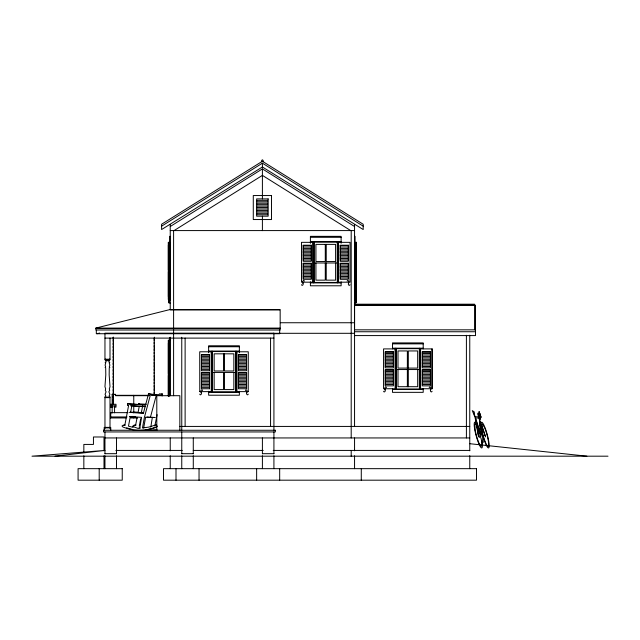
<?xml version="1.0" encoding="UTF-8"?>
<svg xmlns="http://www.w3.org/2000/svg" width="640" height="640" viewBox="0 0 640 640"><rect width="100%" height="100%" fill="white"/><g stroke="black" fill="none" stroke-linecap="round" stroke-linejoin="round"><path stroke-width="0.96" d="M126.08 417.952L110.72 417.952L110.72 416.952L127.04 416.952M110.72 413.928L110.72 412.656L128 412.656M112.16 407.264L110.72 407.264L110.72 406.208M110.72 406.032L116 405.96L116 407.136L114.08 407.136M116 405.432L116 404.28L110.72 404.28L110.72 405.56L112.16 405.432M133.76 417.952L133.76 416.952M168.864 301.984C168.832 305.248 168.84 295.512 168.888 298.384M355.968 301.984L355.952 302.68L355.944 300.008M145.824 404.92L127.584 403.832L127.472 405.512L128.672 405.512M152.36 417.344L150.784 427.168M245.36 390.544C245.8 388.792 247.792 390.8 246.8 391.984L246.8 392.704C245.808 393.888 247.792 395.896 248.24 394.144M347.12 281.104C347.56 279.352 349.552 281.36 348.56 282.544L348.56 283.264C347.568 284.448 349.552 286.456 350 284.704M429.2 387.664C429.64 385.912 431.632 387.92 430.64 389.104L430.64 389.824C429.648 391.008 431.632 393.016 432.08 391.264M355.952 302.704L355.96 297.664M139.808 428.128L141.56 417.344L129.4 416.624M143.656 428L145.568 417.504M154.808 426.096L157.12 414.696M128.6 405.584L124.8 425.328L124.32 425.16A3.216 2.784 90 0 0 123.32 425.128C118.984 426.744 126.888 428.128 128.312 428.768C137.84 431.384 148.288 430.624 157.272 426.472L156.344 424.976A4.736 4.104 90 0 0 155.536 425.016L148.872 427.08L142.456 428L144.368 417.504L150.608 394.096L151.808 394.096L151.504 395.24L161.104 395.24L161.408 394.096L162.608 394.096L162.104 395.968M130.6 412.36L131.872 405.768L145.36 406.624M129.896 418.752L128.48 426.136L133.032 427.36M137.136 417.344L135.6 425.328L135.12 425.16A3.216 2.784 -90 0 0 134.12 425.128L132.536 426.4L138.16 428.472M139.216 406.528L138.128 412.208L130.448 412.208M142.672 405.768L141.4 412.36L143.272 412.488M139.28 426.136L140.696 418.752M104.24 430.264L104.648 428.344L104.24 430.264L104.24 427.864L104.848 427.384L110.112 427.384L110.72 427.864L110.72 430.264L110.312 428.344M149.736 393.856L148.536 393.856L145.568 404.984L127.584 403.832M145.408 417.216L150.368 417.504L156.304 395.24L154.264 394.864M479.736 418.984C478.056 407.008 477.592 417.984 481.088 423.168L481.184 422.624A13.352 2.24 74.8 0 1 487.944 437.328A13.352 2.24 74.8 0 1 486.528 445.648A13.352 2.24 74.8 0 1 480.96 423.912L480.336 421.608L481.736 435.296L483.704 439.664L482.76 438.76A4.368 0.736 74.8 0 1 483.136 442.44A4.368 0.736 74.8 0 1 481.792 440.432L482 441.536A13.352 2.24 74.8 0 1 480.4 446.776A13.352 2.24 74.8 0 1 474.952 430.672A13.352 2.24 74.8 0 1 475.608 422.624L476.136 423.384L475.04 417.312L472.28 410.6L474.112 411.776L474.36 413.136L473.944 413.136L475.128 416.8L478.792 416.752C475.84 411.144 479.64 414.488 479.104 411.448L481.12 417.424L479.832 413.608L480.6 419.064L480.008 419.848M105.032 396.472L105.824 395.512L105.032 394.36L106.088 391.808L105.272 390.352L105.656 388.832L104.96 386.736L105.792 374.856L105.688 367.848L105.112 367.352L105.688 366.8L105.08 365.112L105.688 363.24L105.144 362.688L105.976 362.2L105.976 360.984M169.104 300.184L169.04 303.008L170.24 303.064M110.112 427.384L110.72 427.864L104.24 427.864L104.848 427.384M109.76 360.704L105.2 360.704M104.24 427.864L104.96 427.384M161.6 226.176L262.4 163.176L363.2 226.176M262.4 166.984L161.6 229.536L161.6 224.256L262.4 161.256L363.2 224.256L363.2 229.536L262.4 166.984L262.4 163.176M170.24 226.504L262.4 168.904L354.56 226.504M174.08 230.584L262.4 175.384L350.72 230.584M304.392 281.104C303.944 279.352 301.96 281.36 302.952 282.544L302.952 283.264C303.944 284.448 301.952 286.456 301.512 284.704M302.952 283.264L302.952 282.544M348.56 283.264L348.56 282.544M202.632 390.544C202.184 388.792 200.2 390.8 201.192 391.984L201.192 392.704C202.184 393.888 200.192 395.896 199.752 394.144M201.192 392.704L201.192 391.984M246.8 392.704L246.8 391.984M386.472 387.664C386.024 385.912 384.04 387.92 385.032 389.104L385.032 389.824C386.024 391.008 384.032 393.016 383.592 391.264M385.032 389.824L385.032 389.104M430.64 389.824L430.64 389.104M123.904 425.336L124.52 425.128A3.216 2.784 90 0 1 125.184 425.104M134.704 425.336L135.32 425.128A3.216 2.784 -90 0 1 135.984 425.104M156.056 427.504L145.904 429.976M95.856 328.088L170.24 309.488L280.16 309.488L280.16 330.008L95.856 330.008L95.856 328.088L280.16 328.088M97.04 333.728L99.68 333.064M108.44 359.584L110 359.224L104.96 359.224L106.52 359.584M106.52 397.264L104.96 397.624L110 397.624L108.44 397.264M157 429.8L147.984 430.232M55.04 456.184L104.96 450.424L32 456.184L608 456.184M113.28 404.56C111.96 404.616 114.632 404.56 113.312 404.608L113.296 337.208M257.144 200.344L267.656 200.344M257.144 201.784L267.656 201.784M257.144 203.224L267.656 203.224M257.144 204.664L267.656 204.664M257.144 206.104L267.656 206.104M257.144 207.544L267.656 207.544M257.144 208.984L267.656 208.984M257.144 210.424L267.656 210.424M257.144 211.864L267.656 211.864M257.144 213.304L267.656 213.304M257.144 214.744L267.656 214.744M170.24 230.584L354.56 230.584M170.24 236.344L169.76 236.344L169.76 241.624M354.56 236.344L355.04 236.344L355.04 241.624M310.4 237.304L341.12 237.304M310.4 241.624L341.12 241.624M313.04 242.344L301.48 242.344L301.48 282.184L313.04 282.184L313.04 242.344L312.984 282.184M338.48 242.344L350.032 242.344L349.992 282.184L338.48 282.184L338.48 242.344L338.52 282.184M169.496 245.224L168.376 245.224L168.376 269.944L169.496 269.944M355.328 245.224L356.424 245.224L356.424 269.944L355.328 269.944M169.016 245.496L169.44 245.496M355.392 245.496L356.008 245.496M303.184 245.528L311.328 245.528M340.176 245.528L348.336 245.528M169.016 246.936L169.44 246.936M303.184 246.968L311.328 246.968M340.176 246.968L348.336 246.968M355.392 246.936L356.008 246.936M169.016 248.376L169.44 248.376M303.184 248.408L311.328 248.408M340.176 248.408L348.336 248.408M355.392 248.376L356.008 248.376M169.016 249.816L169.44 249.816M303.184 249.848L311.328 249.848M340.176 249.848L348.336 249.848M355.392 249.816L356.008 249.816M169.016 251.256L169.44 251.256M303.184 251.288L311.328 251.288M340.176 251.288L348.336 251.288M355.392 251.256L356.008 251.256M169.016 252.696L169.44 252.696M355.392 252.696L356.008 252.696M303.184 252.728L311.328 252.728M340.176 252.728L348.336 252.728M169.016 254.136L169.44 254.136M303.184 254.168L311.328 254.168M340.176 254.168L348.336 254.168M355.392 254.136L356.008 254.136M169.016 255.576L169.44 255.576M303.184 255.608L311.328 255.608M340.176 255.608L348.336 255.608M355.392 255.576L356.008 255.576M169.016 257.016L169.44 257.016M303.184 257.048L311.328 257.048M340.176 257.048L348.336 257.048M355.392 257.016L356.008 257.016M169.016 258.456L169.44 258.456M303.184 258.488L311.328 258.488M340.176 258.488L348.336 258.488M355.392 258.456L356.008 258.456M169.016 259.896L169.44 259.896M355.392 259.896L356.008 259.896M303.184 259.928L311.328 259.928M340.176 259.928L348.336 259.928M169.016 261.336L169.44 261.336M355.392 261.336L356.008 261.336M169.016 262.776L169.44 262.776M355.392 262.776L356.008 262.776M314.24 262.984L337.28 262.984M303.184 263.52L311.328 263.52M340.176 263.52L348.336 263.52M169.016 264.216L169.44 264.216M355.392 264.216L356.008 264.216M303.184 264.96L311.328 264.96M340.176 264.96L348.336 264.96M169.016 265.656L169.44 265.656M355.392 265.656L356.008 265.656M303.184 266.4L311.328 266.4M340.176 266.4L348.336 266.4M169.016 267.096L169.44 267.096M355.392 267.096L356.008 267.096M303.184 267.84L311.328 267.84M340.176 267.84L348.336 267.84M169.016 268.536L169.44 268.536M355.392 268.536L356.008 268.536M303.184 269.28L311.328 269.28M340.176 269.28L348.336 269.28M303.184 270.72L311.328 270.72M340.176 270.72L348.336 270.72M169.496 271.864L168.376 271.864L168.376 296.584L169.496 296.584M355.328 271.864L356.424 271.864L356.424 296.584L355.328 296.584M169.016 272.16L169.44 272.16M303.184 272.16L311.328 272.16M340.176 272.16L348.336 272.16M355.392 272.16L356.008 272.16M169.016 273.6L169.44 273.6M303.184 273.6L311.328 273.6M340.176 273.6L348.336 273.6M355.392 273.6L356.008 273.6M169.016 275.04L169.44 275.04M303.184 275.04L311.328 275.04M340.176 275.04L348.336 275.04M355.392 275.04L356.008 275.04M169.016 276.48L169.44 276.48M303.184 276.48L311.328 276.48M340.176 276.48L348.336 276.48M355.392 276.48L356.008 276.48M169.016 277.92L169.44 277.92M303.184 277.92L311.328 277.92M340.176 277.92L348.336 277.92M355.392 277.92L356.008 277.92M169.016 279.36L169.44 279.36M355.392 279.36L356.008 279.36M169.016 280.8L169.44 280.8M355.392 280.8L356.008 280.8M169.016 282.24L169.44 282.24M355.392 282.24L356.008 282.24M310.4 282.904L341.12 282.904M169.016 283.68L169.44 283.68M355.392 283.68L356.008 283.68M169.016 285.12L169.44 285.12M355.392 285.12L356.008 285.12M169.016 286.56L169.44 286.56M355.392 286.56L356.008 286.56M169.016 288L169.44 288M355.392 288L356.008 288M169.016 289.44L169.44 289.44M355.392 289.44L356.008 289.44M169.016 290.88L169.44 290.88M355.392 290.88L356.008 290.88M169.016 292.32L169.44 292.32M355.392 292.32L356.008 292.32M169.016 293.76L169.44 293.76M355.392 293.76L356.008 293.76M169.016 295.2L169.44 295.2M355.392 295.2L356.008 295.2M168.84 300.184L170.064 300.184M354.736 300.184L355.96 300.184M354.56 303.064L355.76 303.008L355.704 300.184M354.8 304.208L474.56 304.208L474.56 329.824M354.56 305.168L475.52 305.168L475.52 335.584L354.56 335.584M354.8 305.288L474.56 305.288M279.68 309.984L170.24 309.984L170.24 224.584M280.36 322.744L354.56 322.744M354.56 328.208L354.56 303.192M95.856 328.568L280.16 328.568M354.56 329.824L475.52 329.824M354.56 331.744L475.52 331.744M273.376 333.304L354.56 333.304M104.96 338.104L273.92 338.104M170.24 340.024L169.76 340.024L169.76 395.76M170.04 340.264L168.28 340.264L168.28 395.976M169.496 343.144L168.376 343.144L168.376 373.624L169.496 373.624M169.016 343.416L169.44 343.416M392.48 343.864L423.2 343.864M169.016 344.856L169.44 344.856M169.016 346.296L169.44 346.296M208.64 346.744L239.36 346.744M169.016 347.736L169.44 347.736M392.48 348.184L423.2 348.184M432.112 348.904L420.56 348.904L420.6 388.744L432.112 388.744L432.112 348.904L432.072 388.744M169.016 349.176L169.44 349.176M169.016 350.616L169.44 350.616M208.64 351.064L239.36 351.064M211.28 351.784L199.72 351.784L199.776 391.624M169.016 352.056L169.44 352.056M385.264 352.088L393.408 352.088M422.256 352.088L430.416 352.088M169.016 353.496L169.44 353.496M385.264 353.528L393.408 353.528M422.256 353.528L430.416 353.528M209.576 354.664L201.4 354.664L201.4 370.744L209.576 370.744M169.016 354.936L169.44 354.936M201.424 354.968L209.568 354.968M238.416 354.968L246.576 354.968M385.264 354.968L393.408 354.968M422.256 354.968L430.416 354.968M169.016 356.376L169.44 356.376M201.424 356.408L209.568 356.408M238.416 356.408L246.576 356.408M385.264 356.408L393.408 356.408M422.256 356.408L430.416 356.408M169.016 357.816L169.44 357.816M201.424 357.848L209.568 357.848M238.416 357.848L246.576 357.848M385.264 357.848L393.408 357.848M422.256 357.848L430.416 357.848M169.016 359.256L169.44 359.256M201.424 359.288L209.568 359.288M238.416 359.288L246.576 359.288M385.264 359.288L393.408 359.288M422.256 359.288L430.416 359.288M105.68 359.704L109.28 359.704M169.016 360.696L169.44 360.696M201.424 360.728L209.568 360.728M238.416 360.728L246.576 360.728M385.264 360.728L393.408 360.728M422.256 360.728L430.416 360.728M169.016 362.136L169.44 362.136M201.424 362.168L209.568 362.168M238.416 362.168L246.576 362.168M385.264 362.168L393.408 362.168M422.256 362.168L430.416 362.168M169.016 363.576L169.44 363.576M201.424 363.608L209.568 363.608M238.416 363.608L246.576 363.608M385.264 363.608L393.408 363.608M422.256 363.608L430.416 363.608M169.016 365.016L169.44 365.016M201.424 365.048L209.568 365.048M238.416 365.048L246.576 365.048M385.264 365.048L393.408 365.048M422.256 365.048L430.416 365.048M169.016 366.456L169.44 366.456M201.424 366.488L209.568 366.488M238.416 366.488L246.576 366.488M385.264 366.488L393.408 366.488M422.256 366.488L430.416 366.488M169.016 367.896L169.44 367.896M201.424 367.928L209.568 367.928M238.416 367.928L246.576 367.928M169.016 369.336L169.44 369.336M201.424 369.368L209.568 369.368M238.416 369.368L246.576 369.368M396.32 369.544L419.36 369.544M385.264 370.08L393.408 370.08M422.256 370.08L430.416 370.08M169.016 370.776L169.44 370.776M385.264 371.52L393.408 371.52M422.256 371.52L430.416 371.52M169.016 372.216L169.44 372.216M212.48 372.424L235.52 372.424M209.576 372.664L201.4 372.664L201.4 388.744L209.576 388.744M201.424 372.96L209.568 372.96M238.416 372.96L246.576 372.96M385.264 372.96L393.408 372.96M422.256 372.96L430.416 372.96M201.424 374.4L209.568 374.4M238.416 374.4L246.576 374.4M385.264 374.4L393.408 374.4M422.256 374.4L430.416 374.4M169.496 375.544L168.376 375.544L168.376 396.192M169.016 375.84L169.44 375.84M201.424 375.84L209.568 375.84M238.416 375.84L246.576 375.84M385.264 375.84L393.408 375.84M422.256 375.84L430.416 375.84M169.016 377.28L169.44 377.28M201.424 377.28L209.568 377.28M238.416 377.28L246.576 377.28M385.264 377.28L393.408 377.28M422.256 377.28L430.416 377.28M169.016 378.72L169.44 378.72M201.424 378.72L209.568 378.72M238.416 378.72L246.576 378.72M385.264 378.72L393.408 378.72M422.256 378.72L430.416 378.72M169.016 380.16L169.44 380.16M201.424 380.16L209.568 380.16M238.416 380.16L246.576 380.16M385.264 380.16L393.408 380.16M422.256 380.16L430.416 380.16M169.016 381.6L169.44 381.6M201.424 381.6L209.568 381.6M238.416 381.6L246.576 381.6M385.264 381.6L393.408 381.6M422.256 381.6L430.416 381.6M169.016 383.04L169.44 383.04M201.424 383.04L209.568 383.04M238.416 383.04L246.576 383.04M385.264 383.04L393.408 383.04M422.256 383.04L430.416 383.04M169.016 384.48L169.44 384.48M201.424 384.48L209.568 384.48M238.416 384.48L246.576 384.48M385.264 384.48L393.408 384.48M422.256 384.48L430.416 384.48M169.016 385.92L169.44 385.92M201.424 385.92L209.568 385.92M238.416 385.92L246.576 385.92M169.016 387.36L169.44 387.36M201.424 387.36L209.568 387.36M238.416 387.36L246.576 387.36M169.016 388.8L169.44 388.8M392.48 389.464L423.2 389.464M169.016 390.24L169.44 390.24M199.72 391.624L211.28 391.624L211.224 351.784M248.272 391.624L236.72 391.624L236.72 351.784L248.272 351.784L248.232 391.624M169.016 391.68L169.44 391.68M208.64 392.344L239.36 392.344M169.016 393.12L169.44 393.12M159.336 393.856L162.608 394.096M115.52 394.304L112.16 394.304L112.16 404.648M152 394.304L155.36 394.544L152 394.544M112.16 394.544L115.52 394.544L115.52 395.688L149.12 395.688M169.016 394.56L169.44 394.56M151.384 394.864L159.064 394.864M115.52 395.312L149.12 395.312M105.56 397.128L109.4 397.128M139.584 403.832L138.384 403.832L146.208 404.256M131.872 405.768L130.672 405.768L145.128 406.688L143.4 413.336L129.4 412.36M130.592 416.456L135.392 416.456M129.92 416.952L135.68 416.952M150.368 417.504L155.168 417.504L147.016 416.96M129.92 417.952L137.6 417.952M132.536 426.4L133.736 426.4M179.584 426.424L181.584 426.424M181.76 426.424L469.76 426.424M104.96 437.944L469.76 437.944M115.84 450.424L182.24 450.424M193.232 450.424L263.216 450.424M273.216 450.424L469.76 450.424M104.96 453.688L116.488 453.688L116.48 453.112M181.76 453.688L193.28 453.688M262.4 453.688L273.92 453.688M138.568 428.072L140.192 428.112M132.512 416.456L135.488 416.632M133.328 412.208L143.728 412.944M469.76 443.704L586.88 456.184M148.536 393.856L150.608 394.096M132.424 429.464L126.664 427.872M110 427.384L110.72 427.864M109.928 396.472L109.136 395.512L109.928 394.36L108.872 391.808L109.688 390.352L109.304 388.832L110 386.736L109.168 374.856L109.272 367.848L109.848 367.352L109.272 366.8L109.88 365.112L109.272 363.24L109.816 362.688L108.976 362.2L108.976 360.984M168.848 302.68L168.832 301.984M469.76 335.224L469.76 450.824M469.76 455.72L469.76 468.664M466.4 335.288L466.4 437.944M423.2 348.84L423.2 342.904L392.48 342.904L392.48 348.84M423.2 388.392L423.2 392.344L392.48 392.344L392.48 388.392M419.84 348.184L419.84 389.464M417.68 369.544L417.68 386.704L398 386.704L398 369.544M408.32 368.104L408.32 350.944L417.68 350.944L417.68 368.104L398 368.104L398 350.944L407.36 350.944L407.36 368.104M408.32 369.544L408.32 386.704M407.36 369.544L407.36 386.704M395.84 348.184L395.84 389.464M361.28 468.664L361.28 480.184M356.264 242.344L356.264 299.464M356.2 245.224L356.2 269.944M356.2 271.864L356.2 296.584M355.712 242.344L355.712 299.464M354.56 224.584L354.56 426.424M354.56 437.944L354.56 450.824M354.56 455.784L354.56 468.664M351.2 230.584L351.2 437.944M351.2 450.424L351.2 456.184M341.12 243.264L341.12 236.344L310.4 236.344L310.4 243.264M341.12 281.832L341.12 285.784L310.4 285.784L310.4 281.832M337.76 241.624L337.76 282.904M335.6 262.984L335.6 280.144L326.24 280.144L326.24 262.984M326.24 244.384L326.24 261.544L335.6 261.544L335.6 244.384L315.92 244.384L315.92 261.544L325.28 261.544L325.28 244.384M325.28 262.984L325.28 280.144L315.92 280.144L315.92 262.984M313.76 241.624L313.76 282.904M279.68 329.872L279.68 333.728L96.32 333.728L96.32 330.216M279.68 468.664L279.68 480.184M273.92 430.264L273.92 333.16L104.96 333.184L104.96 359.584M273.92 431.944L273.92 453.8M273.92 455.784L273.92 468.664M270.56 338.104L270.56 426.424M263.152 161.728L263.152 160.408L262.4 159.816L261.648 160.408L261.648 161.728M262.4 168.904L262.4 198.904M262.4 216.184L262.4 230.64M262.4 437.944L262.4 453.8M262.4 455.784L262.4 468.664M256.64 468.664L256.64 480.184M239.36 352.704L239.36 345.784L208.64 345.784L208.64 352.704M239.36 391.272L239.36 395.224L208.64 395.224L208.64 391.272M236.76 351.784L236.76 391.624M236 351.064L236 392.344M233.84 372.424L233.84 389.584L224.48 389.584L224.48 372.424M224.48 353.824L224.48 370.984L233.84 370.984L233.84 353.824L214.16 353.824L214.16 370.984L223.52 370.984L223.52 353.824M223.52 372.424L223.52 389.584L214.16 389.584L214.16 372.424M212 351.064L212 392.344M209.544 354.664L209.544 370.744M209.544 372.664L209.544 388.744M199.04 468.664L199.04 480.184M193.28 437.944L193.28 453.8M193.28 455.784L193.28 468.664M185.12 338.104L185.12 426.424M181.76 337.264L181.76 430.264M181.76 431.944L181.76 453.8M181.76 455.784L181.76 468.664M179.84 430.264L179.84 395.704L156.8 395.704L156.8 430.264M176 468.664L176 480.184M173.6 230.584L173.6 330.008M173.6 330.216L173.6 395.712M170.24 337.24L170.24 395.712M170.24 437.944L170.24 450.824M170.24 455.784L170.24 468.664M169.76 337.816L169.76 339.544M169.08 242.344L169.08 299.464M169.08 340.264L169.08 395.976M169.016 245.224L169.016 269.944M169.016 271.864L169.016 296.584M169.016 343.144L169.016 373.624M169.016 375.544L169.016 396.192M168.536 242.344L168.536 299.464M168.536 340.264L168.6 396.192M154.328 337.192L154.208 340.52M154.224 338.872L154.208 343.848M154.224 342.2L154.208 347.176M154.224 345.528L154.208 350.504M154.224 348.856L154.208 353.832M154.224 352.184L154.208 357.152M154.224 355.504L154.208 360.48M154.224 358.832L154.208 363.808M154.224 362.16L154.224 364.656M154.224 365.488L154.208 370.464M154.224 368.816L154.208 373.792M154.224 372.144L154.208 377.12M154.224 375.472L154.208 380.448M154.224 378.8L154.208 383.776M154.224 382.128L154.208 387.104M154.224 385.456L154.208 390.432M154.224 388.784L154.208 393.752M154.224 392.112L154.104 395.432M154.208 364.64L154.208 367.136M133.76 395.312L133.76 404.512M133.76 405.432L133.76 412.856M116.48 437.944L116.48 453.8M116.48 455.784L116.48 468.664M114.56 406.032L114.56 412.8M113.432 338.856L113.432 339.688M113.432 342.184L113.432 343.016M113.432 345.512L113.432 346.344M113.432 348.84L113.432 349.672M113.432 352.168L113.432 353M113.432 355.488L113.432 356.32M113.432 358.816L113.432 359.648M113.432 362.144L113.432 362.976M113.432 365.472L113.432 366.304M113.432 368.8L113.432 369.632M113.432 372.128L113.432 372.96M113.432 375.456L113.432 376.288M113.432 378.784L113.432 379.616M113.432 382.112L113.432 382.944M113.432 385.44L113.432 386.272M113.432 388.768L113.432 389.6M113.432 392.096L113.432 392.92M113.432 395.416L113.432 396.248M113.432 398.744L113.432 399.576M113.432 402.072L113.432 402.904M113.192 337.192L113.192 338.024M113.176 339.704L113.192 341.352M113.176 343.032L113.192 344.68M113.176 346.36L113.192 348.008M113.176 349.688L113.192 351.336M113.176 353.016L113.192 354.656M113.176 356.336L113.192 357.984M113.176 359.664L113.192 361.312M113.176 362.992L113.192 364.64M113.176 366.32L113.192 367.968M113.176 369.648L113.192 371.296M113.176 372.976L113.192 374.624M113.176 376.304L113.192 377.952M113.176 379.632L113.192 381.28M113.176 382.96L113.192 384.608M113.176 386.288L113.192 387.936M113.176 389.616L113.192 391.264M113.176 392.944L113.192 394.584M113.176 396.264L113.192 397.912M113.176 399.592L113.192 401.24M113.176 402.92L113.192 404.568M112.16 406.208L112.16 412.976M110.72 404.28L110.72 407.264M110.72 412.656L110.72 417.952M110 338.104L110 359.584M110 397.264L110 428.288M104.96 397.264L104.96 428.288M104.96 431.944L104.96 453.8M104.96 455.784L104.96 468.664M104 450.848L104 436.984L93.44 436.984L93.44 444.424L83.84 444.424L83.84 451.864M104 455.792L104 468.664M99.2 468.664L99.2 480.184M83.84 455.816L83.84 468.664M480.344 433.608L480.328 434.088L476.504 423.912L475.84 419.768L480.344 433.608M484.992 435.28L485.568 436.904L481.624 424.704L482.112 423.896L484.4 427.168A11.592 1.944 74.8 0 1 488.624 443.664A11.592 1.944 74.8 0 1 485.112 441.504A11.592 1.944 74.8 0 1 481.504 425.392L484.992 435.28M474.92 424.28L475.072 429.488A11.584 1.944 74.8 0 0 480.248 445.424A11.584 1.944 74.8 0 0 481 437.984L478.56 436.712L476.408 424.92L475.344 423.896L474.92 424.28M480.312 425.832L480.576 427.04L479.152 417.888L475.552 418.12L480.416 433.216L481.304 434.296L480.888 430.184L479.96 428.336L479.624 422.816L480.312 425.832M479.712 415.056L480.192 417.816L479.728 415.088M271.52 195.544L253.28 195.544L253.28 219.544L271.52 219.544L271.52 195.544M268.16 198.904L256.64 198.904L256.64 216.184L268.16 216.184L268.16 198.904M337.28 242.104L314.24 242.104L314.24 282.424L337.28 282.424L337.28 242.104M170.04 242.344L168.28 242.344L168.28 299.464L170.04 299.464L170.04 242.344M356.52 242.344L354.76 242.344L354.76 299.464L356.52 299.464L356.52 242.344M311.336 245.224L303.16 245.224L303.16 261.304L311.336 261.304L311.304 245.224M348.352 245.224L340.176 245.224L340.192 261.304L348.352 261.304L348.352 245.224M311.336 263.224L303.16 263.224L303.16 279.304L311.336 279.304L311.304 263.224M348.352 263.224L340.176 263.224L340.192 279.304L348.352 279.304L348.352 263.224M419.36 348.664L396.32 348.664L396.32 388.984L419.36 388.984L419.36 348.664M395.12 348.904L383.56 348.904L383.56 388.744L395.12 388.744L395.064 348.904M235.52 351.544L212.48 351.544L212.48 391.864L235.52 391.864L235.52 351.544M393.416 351.784L385.24 351.784L385.24 367.864L393.416 367.864L393.384 351.784M430.432 351.784L422.256 351.784L422.272 367.864L430.432 367.864L430.432 351.784M246.592 354.664L238.416 354.664L238.432 370.744L246.592 370.744L246.592 354.664M393.416 369.784L385.24 369.784L385.24 385.864L393.416 385.864L393.384 369.784M430.432 369.784L422.256 369.784L422.272 385.864L430.432 385.864L430.432 369.784M246.592 372.664L238.416 372.664L238.432 388.744L246.592 388.744L246.592 372.664M275.36 430.264L103.52 430.264L103.52 431.944L275.36 431.944L275.36 430.264M122.24 468.664L78.08 468.664L78.08 480.184L122.24 480.184L122.24 468.664M476.48 468.664L163.52 468.664L163.52 480.184L476.48 480.184L476.48 468.664M480.64 436.48L478.584 435.672L478.344 435.032L476.744 425.392L480.64 436.48"/></g></svg>
